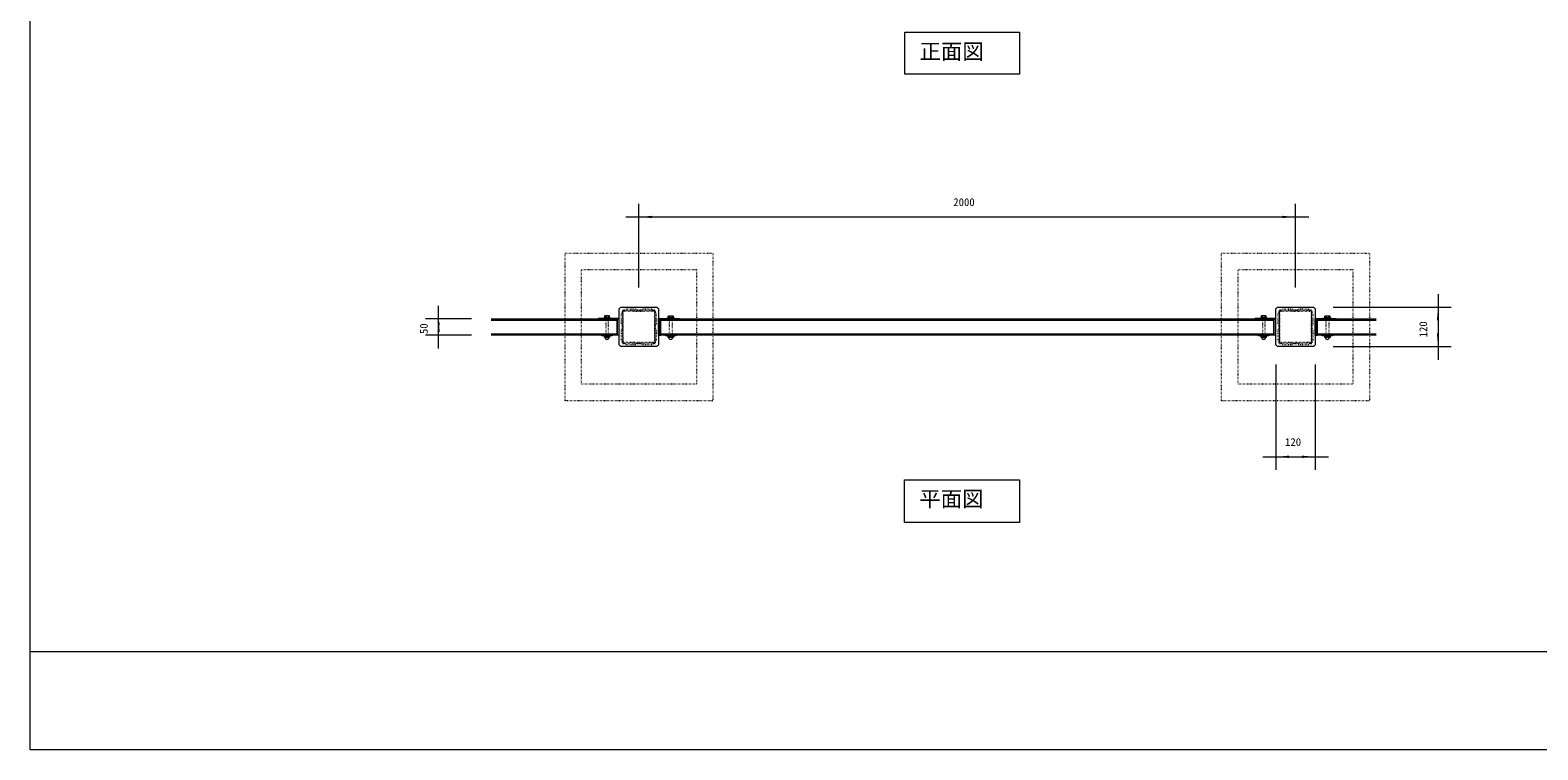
# Model space of a CAD drawing. Units: millimetres, scale not verified. Extents: x -3900 to 3900, y -2750 to 2750.
# Drawn here: x -3900 to 692, y -2750 to -557 of the extents above; entities that cross this region are included whole.
import ezdxf
from ezdxf.enums import TextEntityAlignment as Align

# ---------------------------------------------------------------- set-up
doc = ezdxf.new("R2010")
doc.units = ezdxf.units.MM
doc.header["$LTSCALE"] = 20
doc.linetypes.add('USER5', pattern=[0.208282, 0.069427, -0.138855])
doc.layers.add('0-1_IMPORTED', color=30, linetype='Continuous', lineweight=18)
doc.styles.add('ＭＳ ゴシック', font='')
doc.styles.get('ＭＳ ゴシック').set_extended_font_data('MS Gothic')

msp = doc.modelspace()

# ---------------------------------------------------------------- linework, layer by layer
at = {"layer": '0-1_IMPORTED', "color": 1}
for p, q in [((-2046, -1341), (-2046, -1086)), ((-46, -1341), (-46, -1086)), ((-2086, -1126), (-2046, -1126)), ((-2046, -1126), (-46, -1126)), ((-46, -1126), (-6, -1126)), ((388, -1361), (388, -1401)), ((-2656, -1436.75), (-2656, -1396.75)), ((69, -1401), (428, -1401)), ((388, -1401), (388, -1521)), ((-2556, -1436.75), (-2696, -1436.75)), ((-2656, -1486.75), (-2656, -1436.75)), ((-2556, -1486.75), (-2696, -1486.75)), ((-2656, -1526.75), (-2656, -1486.75)), ((69, -1521), (428, -1521)), ((388, -1521), (388, -1561)), ((-106, -1576), (-106, -1897)), ((14, -1576), (14, -1897)), ((-146, -1857), (-106, -1857)), ((-106, -1857), (14, -1857)), ((14, -1857), (54, -1857))]:
    msp.add_line(p, q, dxfattribs=at)
at = {"layer": '0-1_IMPORTED', "linetype": 'USER5'}
for p, q in [((-2046, -1411), (-2091.4, -1411)), ((-2000.6, -1411), (-2046, -1411)), ((-46, -1411), (-91.4, -1411)), ((-0.6, -1411), (-46, -1411))]:
    msp.add_line(p, q, dxfattribs=at)
at = {"layer": '0-1_IMPORTED'}
for p, q in [((-2112.5, -1441.75), (-2496, -1441.75)), ((-2146.74, -1427.75), (-2146.74, -1433.25)), ((-2139.26, -1427.75), (-2139.26, -1433.25)), ((-112.5, -1441.75), (-1979.5, -1441.75)), ((-1952.74, -1427.75), (-1952.74, -1433.25)), ((-1945.26, -1427.75), (-1945.26, -1433.25)), ((-146.74, -1427.75), (-146.74, -1433.25)), ((-139.26, -1427.75), (-139.26, -1433.25)), ((200, -1441.75), (20.5, -1441.75)), ((47.26, -1427.75), (47.26, -1433.25)), ((54.74, -1427.75), (54.74, -1433.25)), ((-2496, -1481.75), (-2112.5, -1481.75)), ((-2149.01, -1493.25), (-2136.99, -1493.25)), ((-2143, -1492.54), (-2143, -1488.96)), ((-1979.5, -1481.75), (-112.5, -1481.75)), ((-1942.99, -1493.25), (-1955.01, -1493.25)), ((-1949, -1492.54), (-1949, -1488.96)), ((-149.01, -1493.25), (-136.99, -1493.25)), ((-143, -1492.54), (-143, -1488.96)), ((20.5, -1481.75), (200, -1481.75)), ((57.01, -1493.25), (44.99, -1493.25)), ((51, -1492.54), (51, -1488.96)), ((-3900, -2450), (3900, -2450))]:
    msp.add_line(p, q, dxfattribs=at)
for points in [[(-3900, 2750), (3900, 2750), (3900, -2750), (-3900, -2750)], [(-1236.26, -562.5), (-886.26, -562.5), (-886.26, -691.2), (-1236.26, -691.2)], [(-2106, -1406), (-2101, -1401), (-1991, -1401), (-1986, -1406), (-1986, -1516), (-1991, -1521), (-2101, -1521), (-2106, -1516)], [(-106, -1406), (-101, -1401), (9, -1401), (14, -1406), (14, -1516), (9, -1521), (-101, -1521), (-106, -1516)], [(-2107.5, -1486.75), (-2106, -1486.75), (-2106, -1435.25), (-2170, -1435.25), (-2170, -1436.75), (-2107.5, -1436.75)], [(-2153, -1433.25), (-2153, -1435.25), (-2133, -1435.25), (-2133, -1433.25)], [(-2149.2, -1427.75), (-2150.5, -1428.5), (-2150.5, -1433.25), (-2135.5, -1433.25), (-2135.5, -1428.5), (-2136.8, -1427.75)], [(-2107.5, -1486.75), (-2112.5, -1486.75), (-2112.5, -1436.75), (-2107.5, -1436.75)], [(-1984.5, -1486.75), (-1986, -1486.75), (-1986, -1435.25), (-1922, -1435.25), (-1922, -1436.75), (-1984.5, -1436.75)], [(-1984.5, -1486.75), (-1979.5, -1486.75), (-1979.5, -1436.75), (-1984.5, -1436.75)], [(-1979.5, -1436.75), (-112.5, -1436.75), (-112.5, -1486.75), (-1979.5, -1486.75)], [(-1939, -1433.25), (-1939, -1435.25), (-1959, -1435.25), (-1959, -1433.25)], [(-1942.8, -1427.75), (-1941.5, -1428.5), (-1941.5, -1433.25), (-1956.5, -1433.25), (-1956.5, -1428.5), (-1955.2, -1427.75)], [(-107.5, -1486.75), (-106, -1486.75), (-106, -1435.25), (-170, -1435.25), (-170, -1436.75), (-107.5, -1436.75)], [(-153, -1433.25), (-153, -1435.25), (-133, -1435.25), (-133, -1433.25)], [(-149.2, -1427.75), (-150.5, -1428.5), (-150.5, -1433.25), (-135.5, -1433.25), (-135.5, -1428.5), (-136.8, -1427.75)], [(-107.5, -1486.75), (-112.5, -1486.75), (-112.5, -1436.75), (-107.5, -1436.75)], [(15.5, -1486.75), (14, -1486.75), (14, -1435.25), (78, -1435.25), (78, -1436.75), (15.5, -1436.75)], [(15.5, -1486.75), (20.5, -1486.75), (20.5, -1436.75), (15.5, -1436.75)], [(61, -1433.25), (61, -1435.25), (41, -1435.25), (41, -1433.25)], [(57.2, -1427.75), (58.5, -1428.5), (58.5, -1433.25), (43.5, -1433.25), (43.5, -1428.5), (44.8, -1427.75)], [(-2159, -1486.75), (-2127, -1486.75), (-2127, -1488.25), (-2159, -1488.25)], [(-2151, -1488.25), (-2135, -1488.25), (-2135, -1493.25), (-2151, -1493.25)], [(-1965, -1486.75), (-1933, -1486.75), (-1933, -1488.25), (-1965, -1488.25)], [(-1957, -1488.25), (-1941, -1488.25), (-1941, -1493.25), (-1957, -1493.25)], [(-159, -1486.75), (-127, -1486.75), (-127, -1488.25), (-159, -1488.25)], [(-151, -1488.25), (-135, -1488.25), (-135, -1493.25), (-151, -1493.25)], [(35, -1486.75), (67, -1486.75), (67, -1488.25), (35, -1488.25)], [(43, -1488.25), (59, -1488.25), (59, -1493.25), (43, -1493.25)], [(-1237, -1926.77), (-887, -1926.77), (-887, -2057.23), (-1237, -2057.23)]]:
    msp.add_lwpolyline(points, close=True, dxfattribs=at)
at = {"layer": '0-1_IMPORTED', "linetype": 'USER5'}
for points in [[(-2271, -1236), (-1821, -1236), (-1821, -1686), (-2271, -1686)], [(-271, -1236), (179, -1236), (179, -1686), (-271, -1686)], [(-2221, -1286), (-1871, -1286), (-1871, -1636), (-2221, -1636)], [(-221, -1286), (129, -1286), (129, -1636), (-221, -1636)], [(-1991, -1401), (-1986, -1406), (-1986, -1516), (-1991, -1521), (-2101, -1521), (-2106, -1516), (-2106, -1406), (-2101, -1401)], [(9, -1401), (14, -1406), (14, -1516), (9, -1521), (-101, -1521), (-106, -1516), (-106, -1406), (-101, -1401)], [(-2147, -1433.25), (-2147, -1486.75), (-2139, -1486.75), (-2139, -1433.25)], [(-1945, -1433.25), (-1945, -1486.75), (-1953, -1486.75), (-1953, -1433.25)], [(-147, -1433.25), (-147, -1486.75), (-139, -1486.75), (-139, -1433.25)], [(55, -1433.25), (55, -1486.75), (47, -1486.75), (47, -1433.25)]]:
    msp.add_lwpolyline(points, close=True, dxfattribs=at)
for points in [[(-2097, -1413), (-2097, -1417), (-2100, -1422), (-2100, -1440), (-2100, -1446), (-2100, -1451), (-2096.5, -1456), (-2096.5, -1466), (-2100, -1471), (-2100, -1476), (-2100, -1482), (-2100, -1500), (-2097, -1505), (-2097, -1509)], [(-2096, -1415.6), (-2096, -1461), (-2096, -1506.4)], [(-1998, -1410), (-2002, -1410), (-2007, -1407), (-2025, -1407), (-2031, -1407), (-2036, -1407), (-2041, -1410.5), (-2051, -1410.5), (-2056, -1407), (-2061, -1407), (-2067, -1407), (-2085, -1407), (-2090, -1410), (-2094, -1410)], [(-2093.7, -1506.4), (-2093.7, -1461), (-2093.7, -1415.6)], [(-2091.4, -1413.3), (-2046, -1413.3), (-2000.6, -1413.3)], [(-1998.3, -1415.6), (-1998.3, -1461), (-1998.3, -1506.4)], [(-1996, -1506.4), (-1996, -1461), (-1996, -1415.6)], [(-1992, -1471), (-1995.5, -1466), (-1995.5, -1456), (-1992, -1451), (-1992, -1446), (-1992, -1440), (-1992, -1422), (-1995, -1417), (-1995, -1413)], [(-97, -1413), (-97, -1417), (-100, -1422), (-100, -1440), (-100, -1446), (-100, -1451), (-96.5, -1456), (-96.5, -1466), (-100, -1471), (-100, -1476), (-100, -1482), (-100, -1500), (-97, -1505), (-97, -1509)], [(-96, -1415.6), (-96, -1461), (-96, -1506.4)], [(2, -1410), (-2, -1410), (-7, -1407), (-25, -1407), (-31, -1407), (-36, -1407), (-41, -1410.5), (-51, -1410.5), (-56, -1407), (-61, -1407), (-67, -1407), (-85, -1407), (-90, -1410), (-94, -1410)], [(-93.7, -1506.4), (-93.7, -1461), (-93.7, -1415.6)], [(-91.4, -1413.3), (-46, -1413.3), (-0.6, -1413.3)], [(1.7, -1415.6), (1.7, -1461), (1.7, -1506.4)], [(4, -1506.4), (4, -1461), (4, -1415.6)], [(8, -1471), (4.5, -1466), (4.5, -1456), (8, -1451), (8, -1446), (8, -1440), (8, -1422), (5, -1417), (5, -1413)], [(-2094, -1512), (-2090, -1512), (-2085, -1515), (-2067, -1515), (-2061, -1515), (-2056, -1515), (-2051, -1511.5), (-2041, -1511.5), (-2036, -1515), (-2031, -1515), (-2025, -1515), (-2007, -1515), (-2002, -1512), (-1998, -1512)], [(-2000.6, -1508.7), (-2046, -1508.7), (-2091.4, -1508.7)], [(-2091.4, -1511), (-2046, -1511), (-2000.6, -1511)], [(-1995, -1509), (-1995, -1505), (-1992, -1500), (-1992, -1482), (-1992, -1476), (-1992, -1471)], [(-94, -1512), (-90, -1512), (-85, -1515), (-67, -1515), (-61, -1515), (-56, -1515), (-51, -1511.5), (-41, -1511.5), (-36, -1515), (-31, -1515), (-25, -1515), (-7, -1515), (-2, -1512), (2, -1512)], [(-0.6, -1508.7), (-46, -1508.7), (-91.4, -1508.7)], [(-91.4, -1511), (-46, -1511), (-0.6, -1511)], [(5, -1509), (5, -1505), (8, -1500), (8, -1482), (8, -1476), (8, -1471)]]:
    msp.add_lwpolyline(points, dxfattribs=at)
at = {"layer": '0-1_IMPORTED'}
for points in [[(-2496, -1436.75), (-2112.5, -1436.75), (-2112.5, -1486.75), (-2496, -1486.75)], [(200, -1486.75), (20.5, -1486.75), (20.5, -1436.75), (200, -1436.75)]]:
    msp.add_lwpolyline(points, dxfattribs=at)
at = {"layer": '0-1_IMPORTED', "linetype": 'USER5'}
for centre, radius, start, end in [((-2094, -1413), 3, 90, 180), ((-2091.4, -1415.6), 4.6, 90, 180), ((-2091.4, -1415.6), 2.3, 90, 180), ((-2000.6, -1415.6), 4.6, 0, 90), ((-2000.6, -1415.6), 2.3, 0, 90), ((-1998, -1413), 3, 0, 90), ((-94, -1413), 3, 90, 180), ((-91.4, -1415.6), 4.6, 90, 180), ((-91.4, -1415.6), 2.3, 90, 180), ((-0.6, -1415.6), 4.6, 360, 90), ((-0.6, -1415.6), 2.3, 0, 90), ((2, -1413), 3, 360, 90), ((-2094, -1509), 3, 180, 270), ((-2091.4, -1506.4), 4.6, 180, 270), ((-2091.4, -1506.4), 2.3, 180, 270), ((-2000.6, -1506.4), 4.6, 270, 360), ((-2000.6, -1506.4), 2.3, 270, 360), ((-1998, -1509), 3, 270, 0), ((-94, -1509), 3, 180, 270), ((-91.4, -1506.4), 4.6, 180, 270), ((-91.4, -1506.4), 2.3, 180, 270), ((-0.6, -1506.4), 4.6, 270, 360), ((-0.6, -1506.4), 2.3, 270, 360), ((2, -1509), 3, 270, 0)]:
    msp.add_arc(centre, radius, start, end, dxfattribs=at)
at = {"layer": '0-1_IMPORTED'}
for centre, start, end in [((-2143, -1493.25), 180, 270), ((-2143, -1493.25), 270, 360), ((-1949, -1493.25), 180, 270), ((-1949, -1493.25), 270, 360), ((-143, -1493.25), 180, 270), ((-143, -1493.25), 270, 360), ((51, -1493.25), 180, 270), ((51, -1493.25), 270, 360)]:
    msp.add_arc(centre, 6.01, start, end, dxfattribs=at)
at = {"layer": '0-1_IMPORTED', "color": 1}
for points in [[(-2046, -1126), (-2006, -1122.5), (-2006, -1129.5)], [(-46, -1126), (-86, -1129.5), (-86, -1122.5)], [(388, -1401), (391.5, -1441), (384.5, -1441)], [(-2656, -1436.75), (-2652.5, -1476.75), (-2659.5, -1476.75)], [(-2656, -1486.75), (-2659.5, -1446.75), (-2652.5, -1446.75)], [(388, -1521), (384.5, -1481), (391.5, -1481)], [(-106, -1857), (-66, -1853.5), (-66, -1860.5)], [(14, -1857), (-26, -1860.5), (-26, -1853.5)]]:
    msp.add_solid(points, dxfattribs=at)

# ---------------------------------------------------------------- texts
at = {"layer": '0-1_IMPORTED', "color": 7, "style": 'ＭＳ ゴシック'}
for s, height, p in [('正面図', 47.77, (-1191.18, -659.92)), ('2000', 23.88, (-1088.33, -1100.07)), ('120', 23.88, (-77.75, -1831.07)), ('平面図', 47.77, (-1191.91, -2023.4))]:
    msp.add_text(s, height=height, dxfattribs=at).set_placement(p, align=Align.BOTTOM_LEFT)
for s, p in [('50', (-2681.93, -1482.92)), ('120', (362.07, -1492.75))]:
    msp.add_text(s, height=23.88, rotation=90, dxfattribs=at).set_placement(p, align=Align.BOTTOM_LEFT)

doc.saveas('drawing.dxf')
